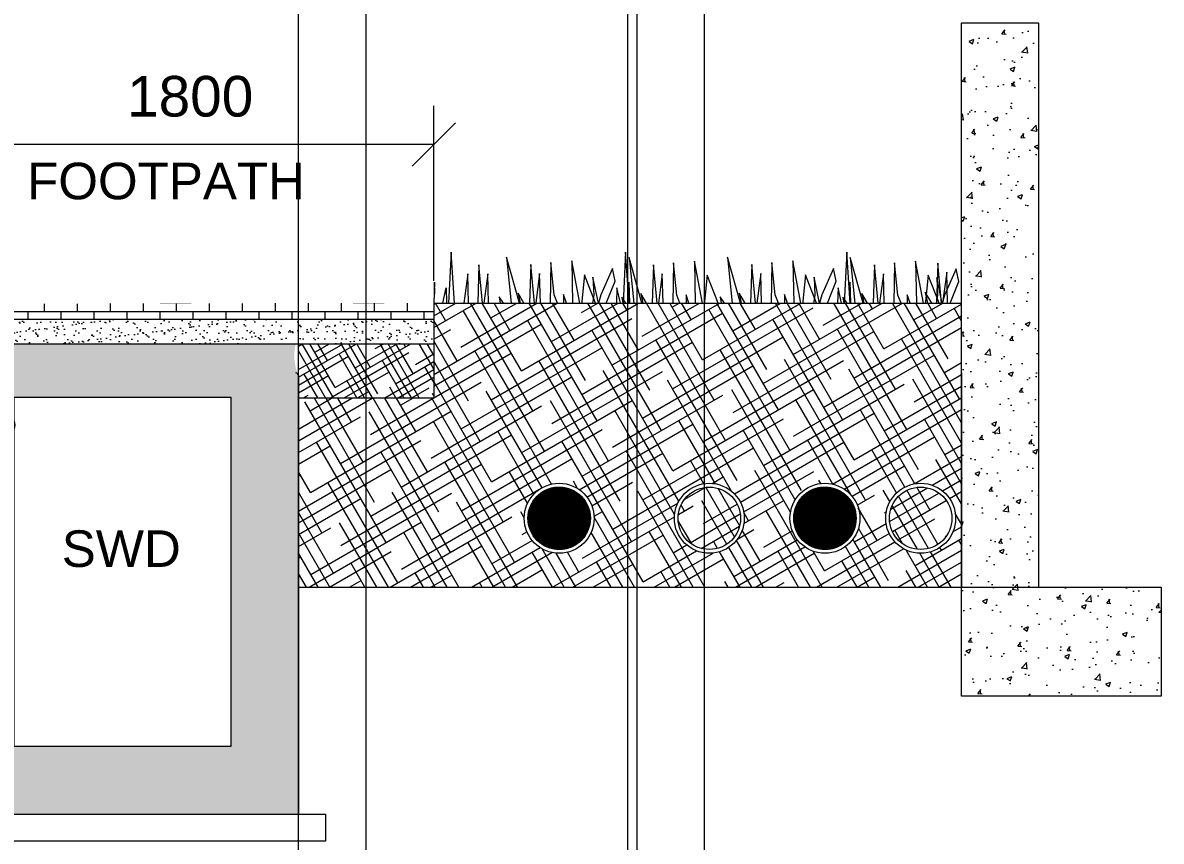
# Model space of a CAD drawing. Header units: inches. Extents: x 1863003 to 1881330, y 133141 to 515800.
# Drawn here: x 1876024 to 1880230, y 252104 to 255126 of the extents above; entities that cross this region are included whole.
import ezdxf

# ---------------------------------------------------------------- set-up
doc = ezdxf.new("R2010")
doc.units = ezdxf.units.IN
doc.header["$MEASUREMENT"] = 0
doc.layers.get('0').update_dxf_attribs({"color": 4, "linetype": 'ELEC_LINE', "lineweight": 13})
doc.layers.get('Defpoints').update_dxf_attribs({"lineweight": 13})
doc.layers.add('DIM', color=7, linetype='Continuous', lineweight=13)
doc.layers.add('DIMEN', color=7, linetype='Continuous', lineweight=13)
doc.styles.add('ARIAL', font='arial.ttf')
doc.styles.get("Standard").update_dxf_attribs({"font": 'romans.shx'})
doc.linetypes.add('ELEC_LINE', pattern='A,12.7,-5.08,["EL",Standard,S=2.54,R=0,X=-2.54,Y=-1.27],-5.08', length=22.86)
doc.dimstyles.get("Standard").update_dxf_attribs({"dimtxt": 180, "dimasz": 160, "dimexe": 50, "dimexo": 50, "dimgap": 100, "dimtad": 1, "dimdec": 0, "dimzin": 0, "dimdsep": 46, "dimtxsty": 'ARIAL', "dimcen": 0.09, "dimclrd": 256, "dimclre": 256, "dimclrt": 256, "dimadec": 0, "dimazin": 0, "dimtm": 1e-09, "dimtfac": 1, "dimtdec": 0, "dimtofl": 0, "dimtmove": 0, "dimatfit": 3, "dimfxl": 0, "dimtolj": 1, "dimtzin": 0, "dimlwd": 9, "dimlwe": -1, "dimarcsym": 0})

# ---------------------------------------------------------------- blocks, each defined once
blk = doc.blocks.new('_Oblique')
at = {"color": 0, "linetype": 'ByBlock', "lineweight": -2}
blk.add_line((-0.5, -0.5), (0.5, 0.5), dxfattribs=at)
blk = doc.blocks.new('*D355')
at = {"layer": 'Defpoints', "color": 0, "ltscale": 0.02}
for p in [(1875742.274070687, 254677.0282576884), (1875742.274070687, 254576.3786415277), (1877542.274070687, 254576.3786415277)]:
    blk.add_point(p, dxfattribs=at)
at = {"layer": 'DIMEN', "ltscale": 0.02}
for p, q in [((1875742.274070687, 254626.3786415277), (1875742.274070687, 254727.0282576884)), ((1877542.274070687, 254626.3786415277), (1877542.274070687, 254727.0282576884))]:
    blk.add_line(p, q, dxfattribs=at)
at = {"layer": 'DIMEN', "lineweight": 9, "ltscale": 0.02}
blk.add_line((1877542.274070687, 254677.0282576884), (1875742.274070687, 254677.0282576884), dxfattribs=at)
at = {"layer": 'DIMEN', "lineweight": 9, "ltscale": 0.02, "xscale": 160, "yscale": 160, "zscale": 160, "rotation": 180}
blk.add_blockref('_Oblique', (1875742.274070687, 254677.0282576884), dxfattribs=at)
at = {"layer": 'DIMEN', "lineweight": 9, "ltscale": 0.02, "xscale": 160, "yscale": 160, "zscale": 160}
blk.add_blockref('_Oblique', (1877542.274070687, 254677.0282576884), dxfattribs=at)
at = {"layer": 'DIMEN', "ltscale": 0.02, "insert": (1876642.274070687, 254853.6142058467), "char_height": 150, "attachment_point": 5, "style": 'ARIAL'}
blk.add_mtext('\\A1;1800', dxfattribs=at)

msp = doc.modelspace()

# ---------------------------------------------------------------- hatches: boundary and pattern name
at = {"layer": 'DIM', "linetype": 'Continuous'}
h = msp.add_hatch(dxfattribs=at)
h.set_pattern_fill('AR-CONC')
h.set_pattern_definition([(49.99999999999999, (0, -258488.2050533034), (182.184668996004, -15.93908553890309), [19.05, -209.55]), (355, (0, -258488.2050533034), (-35.24342142496934, 191.0568452390351), [15.24, -167.64058417]), (100.4514447, (15.1820070000831, -258489.5333068034), (146.9412470903533, 175.1177519121951), [16.19000879999999, -178.0902445999999]), (46.18420000000001, (0, -258437.4050533034), (271.0790408921299, -42.04232793272715), [28.575, -314.325]), (96.63555760999992, (22.58990000002086, -258440.9085533034), (237.404134051503, 247.4261245977215), [24.28502314, -267.13560816]), (351.1841511700001, (0, -258437.4050533034), (237.404134064977, 247.4261245855326), [22.85996707, -251.45973192]), (21, (25.39999999990687, -258450.1050533034), (151.6143912691325, -102.2651981870876), [19.05, -209.55]), (326.0000000000001, (25.39999999990687, -258450.1050533034), (61.80202834764707, 184.1879661223193), [15.24, -167.64]), (71.45144499999999, (38.03453260008246, -258458.6271532034), (213.4164192787161, 81.92276888590524), [16.1900088, -178.0899376]), (37.50000000000001, (0, -258488.2050533034), (3.088603250591817, 84.55503887315311), [0, -165.608, 0, -170.18, 0, -168.275]), (7.499999999999999, (0, -258488.2050533034), (66.81966251030575, 100.1805748181195), [0, -97.02799999999999, 0, -161.798, 0, -64.135]), (327.5, (-56.64199999999255, -258488.2050533034), (135.5905951668714, -5.728743992673444), [0, -63.5, 0, -198.12, 0, -262.89]), (317.5, (-82.04199999989942, -258488.2050533034), (148.129181386018, 25.42649103333303), [0, -82.55, 0, -131.572, 0, -186.69])])
h.paths.add_polyline_path([(1879776.77256499, 255125.9384464881), (1879492.303417261, 255125.9384464881), (1879492.303417261, 253997.2055293318), (1879498.777303586, 254067.5158419022), (1879492.303417261, 253845.4560901335), (1879492.303417261, 253041.9504401237), (1879776.77256499, 253041.9504401237)])
h.paths.add_polyline_path([(1880229.828695668, 253041.9504401237), (1879492.303417261, 253041.9504401237), (1879492.303417261, 252639.5282444428), (1880229.828695668, 252639.5282444428)])
h = msp.add_hatch(dxfattribs=at)
h.set_pattern_fill('AR-BRSTD', scale=0.6)
h.set_pattern_definition([(0, (1949.999999999302, -258230.5945715305), (0, 40.64508), []), (90, (1949.999999999302, -258230.5945715305), (-60.95999999999999, 40.64508), [40.64508, -40.64508])])
h.paths.add_polyline_path([(1877542.274070687, 254091.0429758311), (1877542.274070687, 254031.0429758311), (1875742.303417261, 254031.0429758311), (1875762.303417261, 254087.971825968)])
at = {"layer": 'DIM', "linetype": 'Continuous', "ltscale": 0.02}
h = msp.add_hatch(dxfattribs=at)
h.set_pattern_fill('HOUND', color=31, scale=600, angle=30, style=0)
h.set_pattern_definition([(29.99999999999999, (0, 0), (111.1538105676658, 107.4759526419164), [600, -300]), (120, (0, 0), (42.52404735808353, -148.6538105676658), [599.9999999999999, -299.9999999999999])])
h.paths.add_polyline_path([(1879492.303417261, 254091.0429758311), (1877542.274070687, 254091.0429758311), (1877542.274070687, 253739.6348897284), (1877042.303417261, 253739.6348897284), (1877042.303417261, 253041.9504401237), (1879492.303417261, 253041.9504401237)])
h.paths.add_polyline_path([(1878689.537486013, 253296.3461565181, -1), (1878431.096692523, 253296.3461565181, -1)], flags=16)
h.paths.add_polyline_path([(1878675.533422096, 253296.3461565181, -1), (1878445.10075644, 253296.3461565181, -1)], flags=0)
h.paths.add_polyline_path([(1878134.742281192, 253296.3461565181, -1), (1877876.301487702, 253296.3461565181, -1)], flags=16)
h.paths.add_polyline_path([(1878120.738217275, 253296.3461565181, -1), (1877890.305551619, 253296.3461565181, -1)], flags=0)
h.paths.add_polyline_path([(1879116.595106058, 253296.3461565181, -1), (1878858.154312568, 253296.3461565181, -1)], flags=16)
h.paths.add_polyline_path([(1879102.59104214, 253296.3461565181, -1), (1878872.158376485, 253296.3461565181, -1)], flags=0)
h.paths.add_polyline_path([(1879470.349089828, 253296.3461565181, -1), (1879211.908296339, 253296.3461565181, -1)], flags=16)
h.paths.add_polyline_path([(1879456.345025911, 253296.3461565181, -1), (1879225.912360256, 253296.3461565181, -1)], flags=0)
at = {"layer": 'DIM', "linetype": 'Continuous'}
h = msp.add_hatch(dxfattribs=at)
h.set_pattern_fill('AR-SAND')
h.set_pattern_definition([(37.50000000000001, (1949.999999999302, -258230.5945715305), (-1.600031295984046, 48.94132373293424), [0, -38.608, 0, -43.18, 0, -41.275]), (7.499999999999999, (1949.999999999302, -258230.5945715305), (44.95232831380027, 71.68251005683543), [0, -20.828, 0, -34.798, 0, -13.335]), (327.5, (1918.757999999216, -258230.5945715305), (79.0992370241458, 0.1437184678545762), [0, -12.7, 0, -45.72, 0, -59.69]), (317.5, (1918.757999999216, -258230.5945715305), (76.35564524722972, 22.29293232572163), [0, -6.35, 0, -29.972, 0, -34.29])])
h.paths.add_polyline_path([(1877542.274070687, 254031.0429758311), (1877542.274070687, 253941.0429758311), (1875742.303417261, 253941.0429758311), (1875742.274070687, 254031.0429758311)])
h = msp.add_hatch(dxfattribs=at)
h.set_pattern_fill('AR-CONC', scale=10)
h.set_pattern_definition([(49.99999999999999, (0, -182322.471302473), (71.72601826007535, -6.275213498259511), [7.5, -82.5]), (355, (0, -182322.471302473), (-13.8751333613, 75.21921337000119), [6, -66]), (100.45144446, (5.9771681, -182322.994236873), (57.8508846727112, 68.94399909686294), [6.374019199999998, -70.11421119999997]), (46.18420000000001, (0, -182302.471302473), (106.7241330671572, -16.55192807930765), [11.25, -123.75]), (96.63563549, (8.8936745, -182303.850633173), (93.46619456742283, 97.41186007745505), [9.5610342, -105.171376]), (351.1841639899999, (0, -182302.471302473), (93.46619450547732, 97.41186002699902), [9, -99.0000001]), (21, (10, -182307.471302473), (59.69070521184616, -40.26188906653388), [7.5, -82.5]), (326.0000000000001, (10, -182307.471302473), (24.33153319215817, 72.5150045046853), [6, -66]), (71.45144474, (14.9742254, -182310.826459873), (84.02223767299711, 32.25311528063538), [6.374019000000001, -70.1142112]), (37.50000000000001, (0, -182322.471302473), (1.215985531729067, 33.28938538313115), [0, -65.19999999999999, 0, -67, 0, -66.25]), (7.499999999999999, (0, -182322.471302473), (26.30695374421486, 39.44117118823603), [0, -38.2, 0, -63.7, 0, -25.25]), (327.5, (-22.3, -182322.471302473), (53.3822436172409, -2.255487173437976), [0, -25, 0, -78, 0, -103.5]), (317.5, (-32.3, -182322.471302473), (58.31861693423862, 10.01049823323177), [0, -32.5, 0, -51.8, 0, -73.5])])
edge = h.paths.add_edge_path()
edge.add_arc((1877209.649685939, 253896.8917237797), 182.7594924258065, 166.0201188882999, 203.6998144574025, ccw=False)
edge.add_line((1877032.303417261, 253941.0429758311), (1875792.303417261, 253941.0429758311))
edge.add_arc((1881722.129583455, 251350.649531057), 6470.933206270354, 156.4023035529412, 157.5338840571957)
edge.add_line((1875742.303417261, 253823.4324940583), (1875742.303417261, 253743.5065373826))
edge.add_line((1875742.303417261, 253743.5065373826), (1876792.303417261, 253743.5065373826))
edge.add_line((1876792.303417261, 253743.5065373826), (1876792.303417261, 252453.8944416758))
edge.add_line((1876792.303417261, 252453.8944416758), (1875992.303417261, 252453.8944416758))
edge.add_line((1875992.303417261, 252453.8944416758), (1875992.303417261, 253595.1965193273))
edge.add_line((1875992.303417261, 253595.1965193273), (1875742.303417261, 253683.4324940583))
edge.add_line((1875742.303417261, 253683.4324940583), (1875742.303417261, 252203.8944416758))
edge.add_line((1875742.303417261, 252203.8944416758), (1877042.303417261, 252203.8944416758))
edge.add_line((1877042.303417261, 252203.8944416758), (1877042.303417261, 253823.4324940583))
at = {"layer": 'DIM', "linetype": 'Continuous', "ltscale": 0.02}
h = msp.add_hatch(dxfattribs=at)
h.set_pattern_fill('HOUND', color=130, scale=400, angle=30, style=0)
h.set_pattern_definition([(29.99999999999999, (1949.999999999302, -258230.5945715305), (74.10254037844388, 71.65063509461096), [400, -200]), (120, (1949.999999999302, -258230.5945715305), (28.34936490538902, -99.10254037844388), [399.9999999999994, -199.9999999999997])])
h.paths.add_polyline_path([(1877542.274070687, 253941.0429758311), (1877542.274070687, 253741.0429758312), (1877042.303417261, 253741.0429758312), (1877042.303417261, 253941.0429758311)])
h = msp.add_hatch(dxfattribs=at)
h.set_pattern_fill('ANSI31')
h.set_pattern_definition([(45, (0, 0), (-0.08838834764831845, 0.08838834764831845), [])])
h.paths.add_polyline_path([(1878120.738217275, 253296.3461565181, 1), (1877890.305551619, 253296.3461565181, 1)])
h.paths.add_polyline_path([(1879102.59104214, 253296.3461565181, 1), (1878872.158376485, 253296.3461565181, 1)])

# ---------------------------------------------------------------- linework, layer by layer
at = {"color": 7, "linetype": 'Continuous', "ltscale": 0.02}
msp.add_line((1877042.303417261, 253798.601257482), (1877042.303417261, 253941.0429758311), dxfattribs=at)
at = {"color": 8, "linetype": 'Continuous', "ltscale": 0.02}
for p in [(1877042.303417261, 502880.9297705453), (1877292.303417261, 500369.9108982697), (1878259.153346671, 500590.1132772009), (1878293.434488517, 500590.1132772009), (1878542.303417261, 500369.9108982697)]:
    msp.add_xline(p, (0, 1), dxfattribs=at)
at = {"color": 66, "linetype": 'Continuous', "lineweight": 9, "ltscale": 0.25, "flags": 128}
for points in [[(1877618.879720903, 254091.0429758311), (1877606.367280299, 254278.6725671216), (1877596.721214906, 254091.0429758311)], [(1877858.338901071, 254091.0429758311), (1877810.318727578, 254260.0718186495), (1877827.776775673, 254091.0429758311)], [(1878263.613420802, 254091.0429758311), (1878251.100980198, 254278.6725671216), (1878241.454914805, 254091.0429758311)], [(1878311.277029362, 254091.0429758311), (1878263.61114153, 254258.8247491186), (1878280.940386756, 254091.0429758311)], [(1878675.140156211, 254091.0429758311), (1878627.119982718, 254260.0718186495), (1878644.578030813, 254091.0429758311)], [(1879080.414675942, 254091.0429758311), (1879067.902235338, 254278.6725671216), (1879058.256169945, 254091.0429758311)], [(1879128.078284502, 254091.0429758311), (1879080.41239667, 254258.8247491186), (1879097.741641896, 254091.0429758311)], [(1877722.450907467, 254091.0429758311), (1877709.30542523, 254232.7033115271), (1877704.445176593, 254091.0429758311)], [(1877914.007916213, 254091.0429758311), (1877900.746711177, 254233.9503810582), (1877895.843676619, 254091.0429758311)], [(1877998.894586461, 254091.0429758311), (1877986.572958803, 254121.5329486008), (1877974.90377578, 254241.2121230417), (1877971.863751306, 254091.0429758311)], [(1878081.470082412, 254091.0429758311), (1878052.232677639, 254247.0671059272), (1878055.295097352, 254091.0429758311)], [(1878179.533832008, 254091.0429758311), (1878212.428029985, 254171.3888305706), (1878202.530140074, 254218.2468322614), (1878159.602288099, 254121.6726824685), (1878150.952088958, 254090.2555096749), (1878130.238398661, 254187.029218353), (1878133.310108318, 254119.6974879211), (1878128.605582571, 254091.0429758311)], [(1878367.184607366, 254091.0429758311), (1878354.039125129, 254232.7033115271), (1878349.178876492, 254091.0429758311)], [(1878451.683033862, 254091.0429758311), (1878439.865372755, 254120.2858790699), (1878428.196189731, 254239.9650535107), (1878425.181410935, 254091.0429758311)], [(1878534.52880766, 254091.0429758311), (1878505.525091591, 254245.8200363962), (1878508.563033998, 254091.0429758311)], [(1878730.809171352, 254091.0429758311), (1878717.547966317, 254233.9503810582), (1878712.644931758, 254091.0429758311)], [(1878815.695841601, 254091.0429758311), (1878803.374213943, 254121.5329486008), (1878791.70503092, 254241.2121230417), (1878788.665006446, 254091.0429758311)], [(1878898.271337552, 254091.0429758311), (1878869.033932779, 254247.0671059272), (1878872.096352492, 254091.0429758311)], [(1878996.335087148, 254091.0429758311), (1879029.229285125, 254171.3888305706), (1879019.331395214, 254218.2468322614), (1878976.403543239, 254121.6726824685), (1878967.753344097, 254090.2555096749), (1878947.039653801, 254187.029218353), (1878950.111363458, 254119.6974879211), (1878945.406837711, 254091.0429758311)], [(1879183.985862506, 254091.0429758311), (1879170.840380269, 254232.7033115271), (1879165.980131631, 254091.0429758311)], [(1879268.484289002, 254091.0429758311), (1879256.666627894, 254120.2858790699), (1879244.997444871, 254239.9650535107), (1879241.982666075, 254091.0429758311)], [(1879351.3300628, 254091.0429758311), (1879322.326346731, 254245.8200363962), (1879325.364289138, 254091.0429758311)], [(1879450.138060756, 254091.0429758313), (1879482.521699077, 254170.1417610397), (1879472.623809165, 254216.9997627304), (1879429.695957191, 254120.4256129377), (1879421.045758049, 254089.008440144), (1879400.332067753, 254185.782148822), (1879403.40377741, 254118.4504183901), (1879398.903996755, 254091.0429758311)], [(1879418.276726718, 254091.0429758311), (1879404.646606735, 254237.9259381695), (1879399.607174109, 254091.0429758311)], [(1877671.059651205, 254091.0429758311), (1877668.022511678, 254199.2908213809), (1877653.74103929, 254091.0429758311)], [(1877744.901690257, 254091.0429758311), (1877741.86455073, 254199.2908213809), (1877727.583078343, 254091.0429758311)], [(1877936.377965577, 254091.0429758311), (1877933.305836678, 254200.5378909118), (1877918.859834558, 254091.0429758311)], [(1878139.870848633, 254091.0429758311), (1878098.809083412, 254195.6765521901), (1878089.281942419, 254098.2989697821), (1878088.85866029, 254091.0429758311)], [(1878389.635390157, 254091.0429758311), (1878386.598250629, 254199.2908213809), (1878372.316778242, 254091.0429758311)], [(1878592.673870192, 254091.0429758311), (1878552.101497364, 254194.4294826592), (1878542.574356371, 254097.0519002511), (1878542.223822683, 254091.0429758311)], [(1878753.179220717, 254091.0429758311), (1878750.107091817, 254200.5378909118), (1878735.661089698, 254091.0429758311)], [(1878956.672103773, 254091.0429758311), (1878915.610338552, 254195.6765521901), (1878906.083197559, 254098.2989697821), (1878905.65991543, 254091.0429758311)], [(1879206.436645296, 254091.0429758311), (1879203.399505769, 254199.2908213809), (1879189.118033382, 254091.0429758311)], [(1879409.475125332, 254091.0429758311), (1879368.902752504, 254194.4294826592), (1879359.375611511, 254097.0519002511), (1879359.025077822, 254091.0429758311)], [(1879440.389404432, 254091.0429758311), (1879437.205732235, 254204.5134480232), (1879422.235222594, 254091.0429758311)], [(1877545.900354938, 254125.5136523187), (1877544.390101886, 254168.2949706281), (1877542.274070687, 254091.0429758311)], [(1877575.678871955, 254091.0429758311), (1877588.136862063, 254147.4169703822), (1877589.737972263, 254091.0429758311)], [(1878231.578886315, 254091.0429758311), (1878219.059704656, 254147.6938699532), (1878217.450730072, 254091.0429758311)], [(1878261.296211781, 254125.7905518897), (1878262.806464833, 254168.5718701991), (1878264.930080667, 254091.0429758311)], [(1879048.380141454, 254091.0429758311), (1879035.860959796, 254147.6938699532), (1879034.251985212, 254091.0429758311)], [(1879078.097466921, 254125.7905518897), (1879079.607719973, 254168.5718701991), (1879081.731335806, 254091.0429758311)], [(1879381.765481845, 254091.0429758311), (1879357.529019722, 254131.0761498715), (1879365.959366616, 254091.0429758311)], [(1877799.756917844, 254091.0429758311), (1877783.626485819, 254113.825875485), (1877787.007770586, 254091.0429758311)], [(1877875.458746419, 254091.0429758311), (1877853.629124165, 254127.10059276), (1877861.222282243, 254091.0429758311)], [(1878032.091235213, 254091.0429758311), (1878021.45665321, 254122.348632769), (1878021.604539975, 254091.0429758311)], [(1878252.166398955, 254091.0429758311), (1878236.918899771, 254112.578805954), (1878240.115102863, 254091.0429758311)], [(1878327.996172684, 254091.0429758311), (1878306.921538116, 254125.8535232291), (1878314.252083274, 254091.0429758311)], [(1878484.96001764, 254091.0429758311), (1878474.749067162, 254121.1015632381), (1878474.891062817, 254091.0429758311)], [(1878616.558172983, 254091.0429758311), (1878600.427740959, 254113.825875485), (1878603.809025726, 254091.0429758311)], [(1878692.260001559, 254091.0429758311), (1878670.430379304, 254127.10059276), (1878678.023537383, 254091.0429758311)], [(1878848.892490353, 254091.0429758311), (1878838.25790835, 254122.348632769), (1878838.405795115, 254091.0429758311)], [(1879068.967654095, 254091.0429758311), (1879053.720154911, 254112.578805954), (1879056.916358003, 254091.0429758311)], [(1879144.797427824, 254091.0429758311), (1879123.722793256, 254125.8535232291), (1879131.053338414, 254091.0429758311)], [(1879301.761272779, 254091.0429758311), (1879291.550322301, 254121.1015632381), (1879291.692317956, 254091.0429758311)]]:
    msp.add_lwpolyline(points, dxfattribs=at)
at = {"color": 83, "linetype": 'Continuous', "ltscale": 0.02}
msp.add_lwpolyline([(1877542.274070687, 254091.0429758311), (1879492.303417261, 254091.0429758311)], dxfattribs=at)
at = {"color": 7, "linetype": 'Continuous', "ltscale": 0.02}
for points in [[(1877042.303417261, 253823.4324940583), (1877042.303417261, 252203.8944416758)], [(1877542.274070687, 253739.6348897284), (1877042.303417261, 253739.6348897284)]]:
    msp.add_lwpolyline(points, dxfattribs=at)
msp.add_lwpolyline([(1875992.303417261, 253655.2705626499, -0.3078641163322294), (1875973.449296604, 253601.8509661827), (1875992.303417261, 253655.2705626517), (1875742.303417261, 253743.5065373826), (1876792.303417261, 253743.5065373826), (1876792.303417261, 252453.8944416758), (1875992.303417261, 252453.8944416758), (1875992.303417261, 253743.5065373826)], format="xyb", dxfattribs=at)
msp.add_lwpolyline([(1877142.303417261, 252203.8944416758), (1877142.303417261, 252103.8944416758), (1875642.303417261, 252103.8944416758), (1875642.303417261, 252203.8944416758)], close=True, dxfattribs=at)
at = {"color": 2, "linetype": 'Continuous', "ltscale": 0.02}
msp.add_arc((1877032.303417261, 253823.4324940583), 10, 0, 90, dxfattribs=at)
at = {"layer": 'DIM', "color": 7, "linetype": 'Continuous'}
for points in [[(1879492.303417261, 253041.9504401237), (1879492.303417261, 255125.9384464881), (1879776.77256499, 255125.9384464881), (1879776.77256499, 253041.9504401237)], [(1877542.274070687, 254091.0429758311), (1877542.274070687, 253739.6348897284)], [(1875742.303417261, 254031.0429758311), (1877542.274070687, 254031.0429758311)], [(1875742.303417261, 253941.0429758311), (1877542.274070687, 253941.0429758311)], [(1879492.303417261, 253833.4324940583), (1879492.303417261, 253041.9504401237)], [(1877042.303417261, 253041.9504401237), (1879492.303417261, 253041.9504401237)], [(1879492.303417261, 253041.9504401237), (1880229.828695668, 253041.9504401237), (1880229.828695668, 252639.5282444428), (1879492.303417261, 252639.5282444428), (1879492.303417261, 253041.9504401237)]]:
    msp.add_lwpolyline(points, dxfattribs=at)
at = {"layer": 'DIM', "color": 8, "linetype": 'Continuous'}
msp.add_lwpolyline([(1877542.274070687, 254172.9741014993), (1877542.274070687, 254819.0929678352)], dxfattribs=at)
at = {"layer": 'DIM', "color": 7, "linetype": 'Continuous', "const_width": 0.2}
msp.add_lwpolyline([(1877542.274070687, 254091.0429758311), (1875762.303417261, 254087.971825968, 0.414213562373095), (1875742.303417261, 254067.971825968), (1875742.303417261, 252203.8944416758)], format="xyb", dxfattribs=at)
at = {"layer": 'DIM', "color": 7, "linetype": 'Continuous'}
for centre, radius in [((1878005.521884447, 253296.3461565181), 129.2203967447354), ((1878560.317089268, 253296.3461565181), 129.2203967447354), ((1878987.374709313, 253296.3461565181), 129.2203967447354), ((1878005.521884447, 253296.3461565181), 115.2163328276442), ((1878560.317089268, 253296.3461565181), 115.2163328276442), ((1878987.374709313, 253296.3461565181), 115.2163328276442)]:
    msp.add_circle(centre, radius, dxfattribs=at)
at = {"layer": 'DIM', "color": 4, "linetype": 'Continuous'}
for radius in [129.2203967447354, 115.2163328276442]:
    msp.add_circle((1879341.128693083, 253296.3461565181), radius, dxfattribs=at)

# ---------------------------------------------------------------- texts
at = {"layer": 'DIMEN', "linetype": 'Continuous', "style": 'ARIAL'}
for s, p in [('FOOTPATH', (1876039.781840328, 254474.2929474721)), ('SWD', (1876167.807787647, 253116.7732797872))]:
    msp.add_text(s, height=135, dxfattribs=at).set_placement(p)

# ---------------------------------------------------------------- dimensions: what is measured, and where the dimension line sits
at = {"layer": 'DIMEN', "ltscale": 0.02}
dim = msp.add_aligned_dim(p1=(1877542.274070687, 254576.3786415277), p2=(1875742.274070687, 254576.3786415277), distance=-100.64961616069195, dimstyle='Standard', override={"dimtxt": 150, "dimblk1": 'Oblique', "dimblk2": 'Oblique', "dimsah": 1}, dxfattribs=at)
dim.commit()
dim.dimension.update_dxf_attribs({"geometry": '*D355', "text_midpoint": (1876642.274070687, 254853.6142058467)})

doc.saveas('drawing.dxf')
